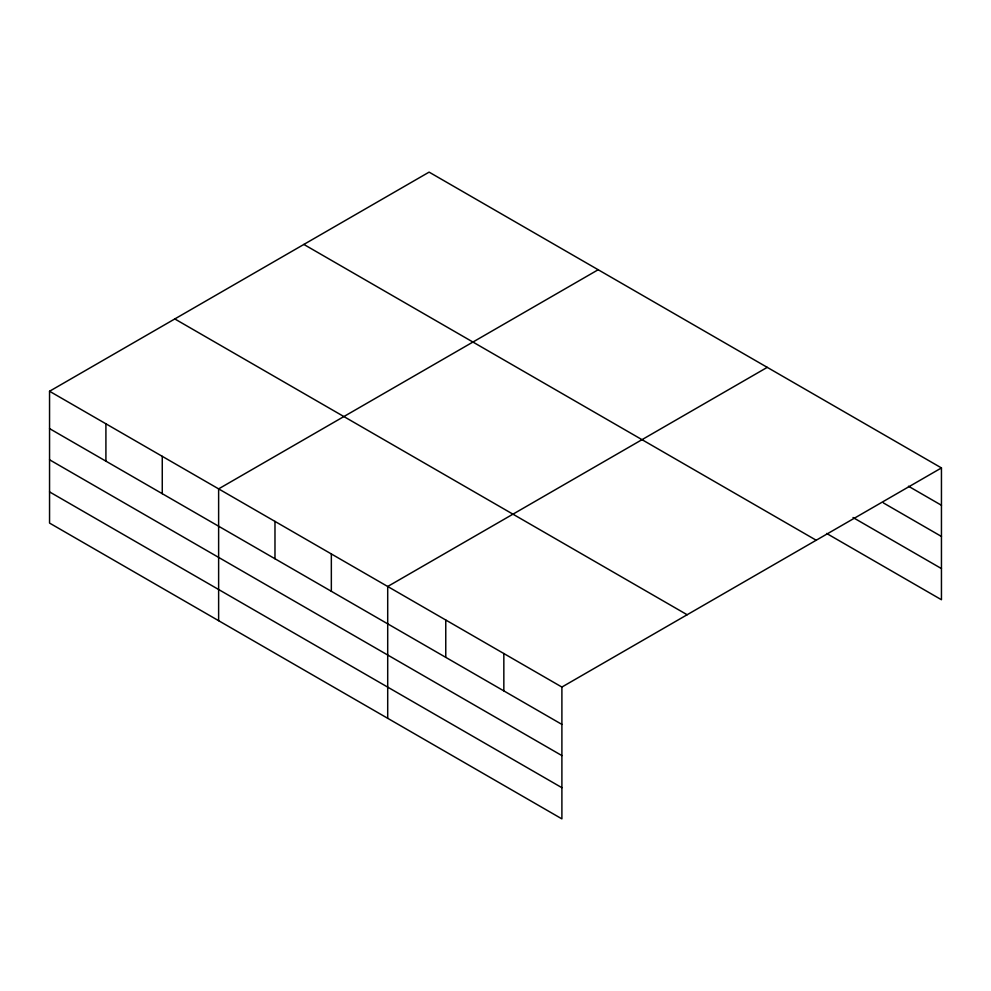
<?xml version="1.0" encoding="UTF-8"?>
<svg xmlns="http://www.w3.org/2000/svg" width="991" height="991" viewBox="0 0 991 991"><rect width="100%" height="100%" fill="white"/><g stroke="black" fill="none" stroke-linecap="round" stroke-linejoin="round"><path stroke-width="1.49" d="M561.897 755.588L561.897 687.06L49.55 391.259L49.55 523.075L561.897 818.876L561.897 755.588L49.55 459.774M826.643 533.455L941.45 599.741L941.45 467.925L429.103 172.124L49.55 391.259M598.18 269.738L218.627 488.873L218.627 620.688M767.257 367.351L387.704 586.486L387.704 718.302M561.897 687.06L941.45 467.925M908.462 486.222L941.45 505.274M883.39 502.92L941.45 536.453M853.028 517.525L941.45 568.574M303.853 244.43L816.2 540.231M174.8 318.941L687.147 614.742M49.55 428.608L561.897 724.409M49.55 491.895L561.897 787.696M503.837 653.527L503.837 690.876M445.764 620.007L445.764 657.355M331.341 553.944L331.341 591.293M274.978 521.402L274.978 558.763M162.264 456.331L162.264 493.679M105.913 423.789L105.913 461.137"/></g></svg>
